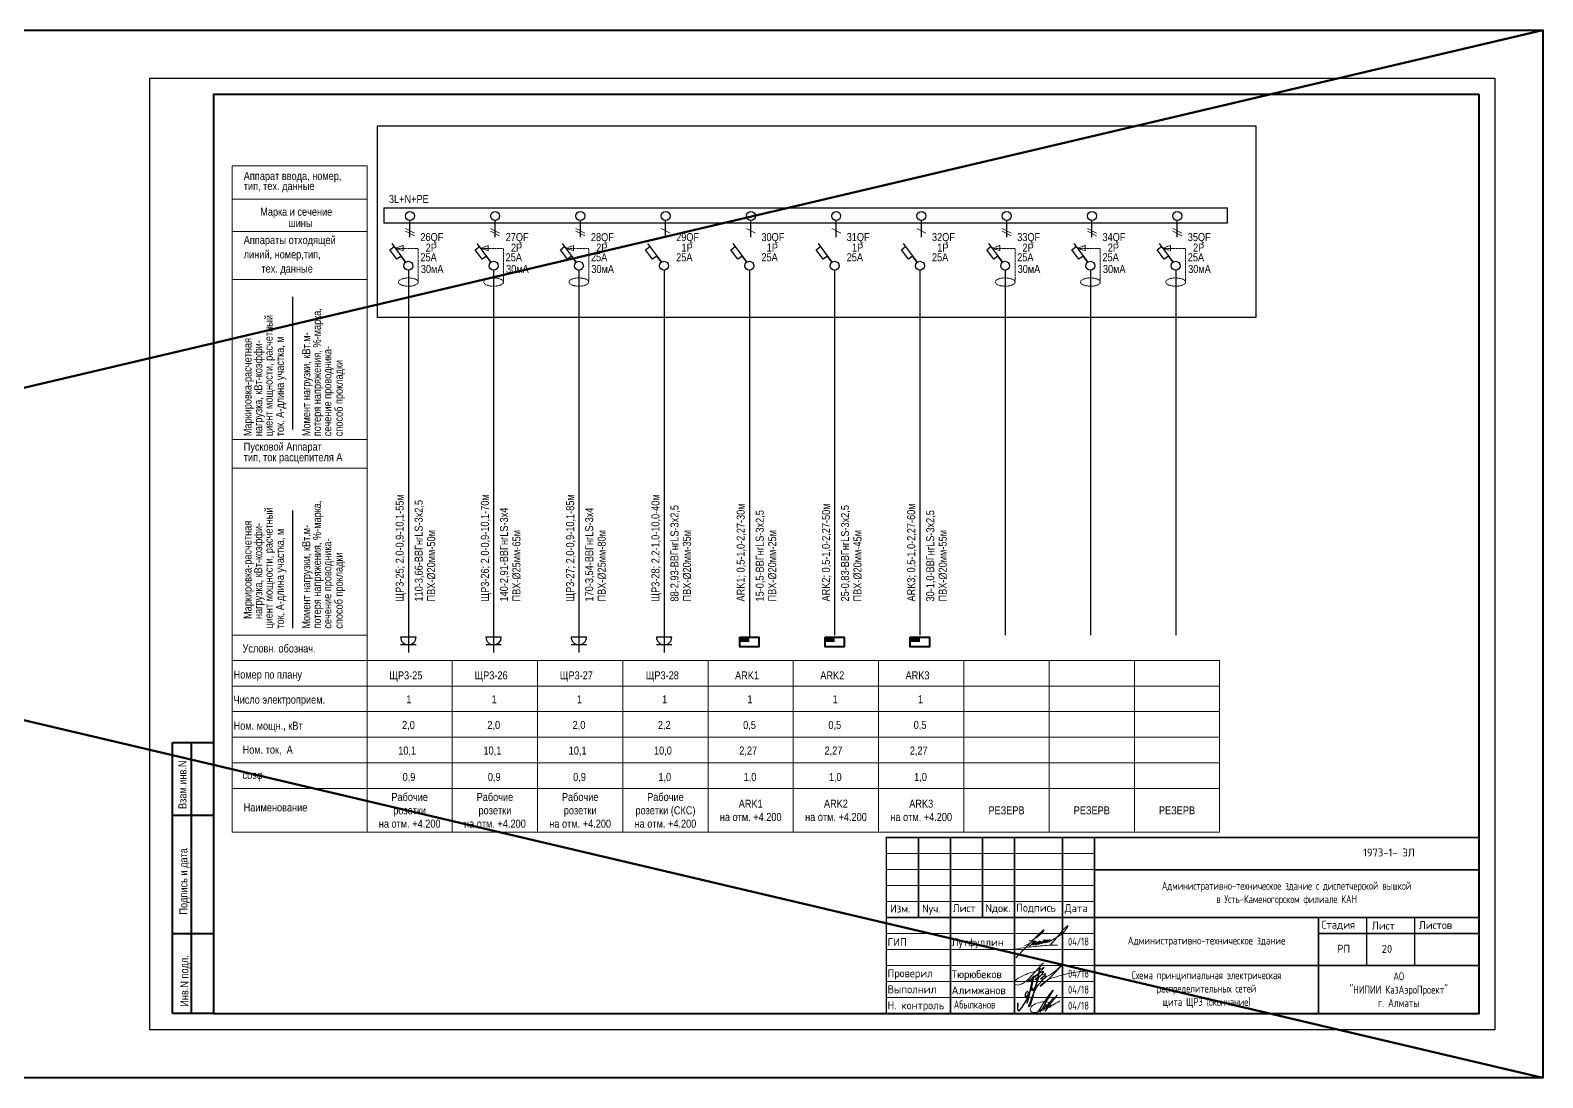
# Model space of a CAD drawing. Header units: metres. Extents: x 3659 to 143627, y -64119 to 51337.
# Drawn here: x 96389 to 143627, y 14187 to 46887 of the extents above; entities that cross this region are included whole.
import ezdxf
from ezdxf.enums import TextEntityAlignment as Align

# ---------------------------------------------------------------- set-up
doc = ezdxf.new("R2010")
doc.units = ezdxf.units.M
doc.linetypes.add('CENTER2', pattern=[2.3, 2, -0.1, 0.1, -0.1])
doc.linetypes.add('DASHED2', pattern=[9.525, 6.35, -3.175])
for name, color, linetype, lineweight in [('1_Рамка_АР', 7, 'Continuous', 13), ('G-ANNO-TTLB', 7, 'Continuous', 9), ('Рамка', 7, 'Continuous', 40), ('ЭЛ', 250, 'Continuous', 50), ('ЭЛ-сила', 5, 'Continuous', 50), ('ЭЛ.ос', 7, 'Continuous', 30), ('ЭЛ.сети', 5, 'Continuous', 100), ('ЭОМ', 7, 'Continuous', 40)]:
    doc.layers.add(name, color=color, linetype=linetype, lineweight=lineweight)
doc.layers.add('SETKA', color=5, linetype='Continuous')
doc.layers.add('Text standart (rus)', color=7, linetype='Continuous')
doc.styles.add('GOST Common_7', font='', dxfattribs={"width": 0.8, "height": 2.5})
doc.styles.add('ISOCPEUR', font='isocpeur.ttf', dxfattribs={"width": 0.8, "height": 2.5})
doc.styles.get("Standard").update_dxf_attribs({"font": 'ARIALN.TTF'})
doc.styles.get('GOST Common_7').set_extended_font_data('GOST Common')

# ---------------------------------------------------------------- blocks, each defined once
blk = doc.blocks.new('A$C7BC16580')
at = {"color": 5, "lineweight": 0}
for points in [[(0, 0), (5.6, 5.75, -0.02166), (7.12, 7.19, -0.19716), (7.25, 7.24, -0.469539), (7.27, 7.11, -0.091839), (5.13, 5.11, -0.05798), (3.56, 4.36, -0.624403), (3.52, 4.39, -0.153174), (3.59, 4.48, -0.064986)], [(2.27, 3.11), (4.75, 4.37, -0.154866), (4.89, 4.39, -0.292827), (4.87, 4.29), (3.51, 2.94, -0.411587), (3.45, 2.94, -0.580346), (3.47, 3.01, -0.002677), (5.09, 4.18, -0.019361), (5.26, 4.29, -0.345388), (5.26, 4.21, -0.013245), (4.4, 3.3, 0.037418), (6.13, 4.35, 0.92971), (6.09, 4.36, -0.016709), (5.13, 3.27, 0.954384), (5.15, 3.25, 0.030217), (6.48, 4.3, -0.484269), (6.5, 4.23, -0.0371), (5.84, 3.47, 0.061745), (7.39, 4.58, 0.903836), (7.35, 4.63, 0.007464), (6.6, 3.7, 0.991792), (6.66, 3.68, 0.025261), (7.84, 4.63, 0.449152), (7.84, 4.67, 0.022262), (7.2, 3.9, 0.089693), (7.28, 3.92, 0.077771), (8.3, 4.67, 1.029358), (8.27, 4.69, 0.045434), (7.66, 3.92, 0.081016), (7.81, 3.94, 0.081016)], [(8.91, 4.18), (7.73, 4.12, -0.155702), (8.15, 4.43, -0.067082), (9.12, 4.57, -0.804067), (9.18, 4.4, -0.465495)]]:
    blk.add_lwpolyline(points, format="xyb", dxfattribs=at)
for centre, radius, start, end in [((28.29, -7.88), 22.02, 133.2628, 143.8822), ((7.68, 11.25), 6.61, 300.3031, 331.5166), ((13.67, 7.72), 0.63, 112.5581, 137.3842), ((13.46, 8.26), 0.0594, 15.6123, 121.977), ((13.3, 8.22), 0.216, 326.7487, 13.7387), ((6.23, 6.85), 3.32, 298.6379, 319.7145), ((-5.12, 31.82), 30.83, 295.2738, 301.5454), ((11.27, 1.89), 3.82, 131.8116, 147.4551), ((8.74, 4.72), 0.0226, 322.9154, 145.6207), ((-4.34, 17.08), 19.08, 314.1735, 321.0714), ((14.15, -93.03), 96.39, 95.5253, 99.1597), ((10.47, -38.41), 41.7, 95.7618, 97.7216), ((9.67, -27.12), 30.39, 87.7834, 96.3959), ((12.5, 35.44), 32.23, 263.6981, 267.0619)]:
    blk.add_arc(centre, radius, start, end, dxfattribs=at)
blk = doc.blocks.new('A$C1F835CD7')
at = {"color": 5, "lineweight": 20}
blk.add_lwpolyline([(0, 0), (-7.52, -8.07, -0.067402), (-10.53, -10.53, -0.074297), (-12.82, -11.51, -0.224721), (-14.97, -11.1, -0.534013), (-14.9, -9.54, -0.102678), (-11.12, -7.01, -0.032171), (-7.1, -5.22, 0.079), (0.39, -2.29, -0.047889), (-6.05, -8.73, -0.106221), (-8.02, -9.92, -0.25377), (-8.41, -9.76, -0.003646), (-7.08, -8.71, -0.066745), (-0.45, -4.62, -0.13618), (0.16, -4.46, -0.123156), (-4.29, -8.91, -0.149109), (-4.63, -8.94, -0.113062), (0.73, -5.7, -0.915781), (1.02, -6.05, 0.012056), (-1.26, -8.43, -0.564794), (-1.57, -8.37, -0.182122), (1.33, -6.88, -0.63015), (1.2, -7.12, 0.344907), (0.74, -7.62, 0.086497), (3.36, -6.27, 0.067149), (9.92, -0.63, -0.11777), (10.09, -0.55, -0.036841), (-1.24, -12.02, -0.923458), (-1.76, -11.92, -0.097525), (4.1, -8.03, -0.018156), (12.33, -5.82, -0.050903), (21.82, -4.34, -2.128868)], format="xyb", dxfattribs=at)
blk = doc.blocks.new('A$C04171E6A')
at = {"color": 5, "lineweight": 0}
for points in [[(0, 0, -0.0428435), (2563, 3824, -1.074521), (2599, 3802, 0.001081), (590, 429, -0.6383218), (726, 627, 0.1974927), (1232, 878, 0.3067655), (1217, 1121, -0.3396131), (1303, 1500, -0.119769), (1556, 1661, -0.3900384), (1552, 1411, -0.1665937), (543, 798, -0.1710583), (469, 818, -1.587545), (497, 834, 0.1769981), (601, 656, -0.6540487), (564, 466, -0.269144), (564, 574, -0.3664107)], [(2609, 2595, -0.0002221), (1737, 1479, 0.0388019), (1532, 1125, 0.8811967), (1595, 1081, 0.0359135), (1642, 1134, 0.034344), (3251, 3056, 0.7722729), (3221, 3073, 0.0234412), (1399, 548, -1.1192277), (1353, 548, -0.1571396), (1415, 706, -1.6000235)], [(2000, 1161), (2050, 1150, 0.1199822), (2212, 1334, 0.3620661), (2145, 1729, 0.1810689), (1580, 2007, 0.100436), (636, 1957, 0.0751561), (-420, 1557, 0.173142), (-957, 886, 0.2978333), (-774, 463, 0.1873849), (-88, 380, 0.0582409), (1425, 955, 0.0257587), (3593, 2118, -0.0006612), (3671, 2163, -0.0006612)]]:
    blk.add_lwpolyline(points, format="xyb", dxfattribs=at)
blk = doc.blocks.new('Казарма_1_Рамка_АР')
for p, q in [((682893, 323993), (689393, 323993)), ((682893, 323493), (701393, 323493)), ((682893, 322993), (689393, 322993)), ((682893, 322493), (689393, 322493)), ((682893, 321993), (701393, 321993)), ((682893, 321493), (689393, 321493)), ((682893, 320993), (689393, 320993)), ((682893, 320493), (701393, 320493)), ((682893, 319993), (689393, 319993)), ((682893, 319493), (689393, 319493))]:
    blk.add_line(p, q)
at = {"const_width": 50}
for points in [[(701393, 324493), (682893, 324493), (682893, 318993)], [(683893, 321993), (683893, 324493)], [(684893, 318993), (684893, 324493)], [(685893, 321993), (685893, 324493)], [(686893, 318993), (686893, 324493)], [(688393, 318993), (688393, 324493)], [(689393, 318993), (689393, 324493)], [(689393, 323479), (701393, 323479)], [(682893, 321993), (689393, 321993)], [(689393, 321993), (701393, 321993)], [(701393, 321993), (699393, 321993), (697893, 321993), (696393, 321993), (696393, 318993)], [(697893, 321993), (697893, 320493)], [(699393, 321993), (699393, 320493)], [(696393, 321493), (701393, 321493)], [(689393, 320493), (701393, 320493)]]:
    blk.add_lwpolyline(points, dxfattribs=at)
blk.add_lwpolyline([(696393, 321493), (701393, 321493)])
at = {"color": 5, "linetype": 'ByBlock', "lineweight": 25}
blk.add_lwpolyline([(687007, 319230), (687010, 319256), (687009, 319299), (687003, 319319), (686986, 319292), (686986, 319243), (686986, 319176), (686990, 319134), (686999, 319107), (687022, 319083), (687048, 319093), (687084, 319129), (687139, 319194), (687208, 319309), (687265, 319411), (687320, 319527), (687401, 319723), (687434, 319831), (687466, 319967), (687484, 320102), (687484, 320173), (687448, 320072), (687426, 319957), (687397, 319819), (687372, 319688), (687349, 319567), (687317, 319444), (687279, 319332), (687291, 319324), (687315, 319388), (687333, 319486), (687340, 319571), (687334, 319639), (687319, 319663), (687301, 319684), (687277, 319679), (687245, 319641), (687233, 319591), (687230, 319551), (687230, 319515), (687240, 319501), (687262, 319508), (687305, 319558), (687346, 319616), (687395, 319698), (687437, 319797), (687442, 319796), (687447, 319785), (687447, 319777), (687447, 319763), (687445, 319744), (687445, 319730), (687453, 319715), (687461, 319714), (687475, 319726), (687496, 319744), (687546, 319835), (687606, 319976), (687624, 320040), (687641, 320103), (687658, 320205), (687674, 320316), (687677, 320390), (687684, 320508), (687693, 320515), (687691, 320481), (687675, 320390), (687631, 320216), (687600, 320054), (687560, 319889), (687522, 319756), (687493, 319641), (687469, 319531), (687440, 319425), (687406, 319316), (687384, 319247), (687373, 319224), (687363, 319214), (687351, 319205), (687346, 319213), (687342, 319229), (687346, 319254), (687373, 319305), (687417, 319425), (687457, 319540), (687515, 319681), (687595, 319834), (687649, 319901), (687724, 319985), (687804, 320083), (687886, 320154)], dxfattribs=at)
at = {"color": 150, "lineweight": 30, "xscale": 120, "yscale": 120, "zscale": 120}
blk.add_blockref('A$C7BC16580', (686940, 320738), dxfattribs=at)
at = {"color": 1, "lineweight": 30, "xscale": 60.00000000000001, "yscale": 60.00000000000001, "zscale": 60.00000000000001}
blk.add_blockref('A$C1F835CD7', (687803, 320582), dxfattribs=at)
at = {"color": 5, "linetype": 'ByBlock', "lineweight": 25, "xscale": 0.2, "yscale": 0.2, "zscale": 0.2}
blk.add_blockref('A$C04171E6A', (687578, 318958), dxfattribs=at)
at = {"layer": 'G-ANNO-TTLB', "style": 'GOST Common_7'}
for s, p in [('1973-1- ЭЛ', (698590, 324024)), ('РП', (697175, 321017))]:
    blk.add_text(s, height=250, dxfattribs=at).set_placement(p, align=Align.MIDDLE_CENTER)
for s, p in [('Изм.', (683009, 322149)), ('Nуч.', (684010, 322149)), ('Лист', (684967, 322162)), ('Nдок.', (685988, 322162)), ('Подпись', (686949, 322176)), ('Дата', (688464, 322162)), ('Стадия', (696477, 321645)), ('Лист', (698056, 321619)), ('Листов', (699525, 321633)), ('ГИП ', (682932, 321100)), ('Лутфуллин', (684932, 321100)), ('Проверил ', (682931, 320129)), ('Тюрюбеков', (684932, 320100)), ('Выполнил', (682931, 319629)), ('Алимжанов', (684932, 319600)), ('Н. контроль', (682931, 319129))]:
    blk.add_text(s, height=250, dxfattribs=at).set_placement(p)
at = {"layer": 'G-ANNO-TTLB', "char_height": 250, "attachment_point": 5}
for s, insert, width, style in [('Административно-техническое здание с диспетчерской вышкой\\Pв Усть-Каменогорском филиале КАН', (695393, 322743), 12000, 'GOST Common_7'), ('04/18', (688893, 321243), 1000, 'GOST Common_7'), ('{\\fISOCPEUR|b0|i0|c204|p34;Административно-техническое здание}', (692893, 321243), 7000, 'GOST Common_7'), ('04/18', (688893, 320243), 1000, 'GOST Common_7'), ('АО\\P"НИПИИ КазАэроПроект"\\Pг. Алматы  ', (698893, 319743), 5000, 'ISOCPEUR'), ('04/18', (688893, 319743), 1000, 'GOST Common_7'), ('04/18', (688893, 319243), 1000, 'GOST Common_7')]:
    blk.add_mtext(s, dxfattribs=dict(at, insert=insert, width=width, style=style))
at = {"layer": 'G-ANNO-TTLB'}
note = blk.add_mtext_dynamic_manual_height_columns('\\pi1;{\\C0;Абылканов\\P}', width=16.9, gutter_width=6.25, heights=[8.34, 0], dxfattribs=dict(at, insert=(684976, 319403), char_height=250, attachment_point=1, style='GOST Common_7'))
for column, words in zip(note.columns.linked_columns, ['\\pi21.545;{\\C0; }']):
    column.text = words
blk = doc.blocks.new('stug')
at = {"layer": 'Рамка'}
for p, q in [((18549, -29192), (18549, -20727)), ((18549, -20727), (19849, -20727)), ((19149, -29192), (19149, -20727)), ((18549, -22992), (19849, -22992)), ((18549, -26692), (19849, -26692)), ((19849, -29192), (18549, -29192))]:
    blk.add_line(p, q, dxfattribs=at)
at = {"layer": 'Рамка', "lineweight": 25}
blk.add_line((19849, -23692), (19849, -29192), dxfattribs=at)
at = {"layer": 'Text standart (rus)', "color": 7, "lineweight": 25}
for s, p in [('Взам.инв.N', (18990, -22803)), ('Подпись и дата', (19020, -26101)), ('Инв.N подл.', (19050, -28977))]:
    blk.add_text(s, height=250, rotation=90, dxfattribs=at).set_placement(p)

msp = doc.modelspace()

# ---------------------------------------------------------------- hatches: boundary and pattern name
at = {"layer": 'ЭОМ', "ltscale": 100}
h = msp.add_hatch(color=256, dxfattribs=at)
h.dxf.hatch_style = 1
h.paths.add_polyline_path([(118548.3679, 27943.6944), (118548.3679, 27793.6944), (118848.3679, 27793.6944), (118848.3679, 27943.6944)])
h = msp.add_hatch(color=256, dxfattribs=at)
h.dxf.hatch_style = 1
h.paths.add_polyline_path([(121211.1491, 27943.6944), (121211.1491, 27793.6944), (121511.1491, 27793.6944), (121511.1491, 27943.6944)])
h = msp.add_hatch(color=256, dxfattribs=at)
h.dxf.hatch_style = 1
h.paths.add_polyline_path([(123873.9302, 27943.6944), (123873.9302, 27793.6944), (124173.9302, 27793.6944), (124173.9302, 27943.6944)])

# ---------------------------------------------------------------- linework, layer by layer
at = {"color": 7, "linetype": 'ByBlock', "lineweight": 20, "ltscale": 0.2}
msp.add_line((102126.6062, 16187.3008), (112585.8183, 16187.3008), dxfattribs=at)
at = {"color": 1, "lineweight": 40}
msp.add_lwpolyline([(4626.6062, 46887.3008), (143626.6062, 46887.3008), (143626.6062, 14187.3008), (4626.6062, 14187.3008)], close=True, dxfattribs=at)
at = {"layer": 'Text standart (rus)'}
msp.add_lwpolyline([(142126.6062, 45387.3008), (142126.6062, 15687.3008), (100126.6062, 15687.3008), (100126.6062, 45387.3008)], close=True, dxfattribs=at)
at = {"layer": 'Text standart (rus)', "linetype": 'CENTER2', "ltscale": 30}
msp.add_lwpolyline([(107229.568, 43907.5787), (134661.3281, 43907.5787), (134661.3281, 37924.8179), (107229.568, 37924.8179)], close=True, dxfattribs=at)
at = {"layer": 'Рамка'}
msp.add_lwpolyline([(141626.6062, 44887.3008), (141626.6062, 16187.3008), (102126.6062, 16187.3008), (102126.6062, 44887.3008)], close=True, dxfattribs=at)
at = {"layer": 'ЭЛ', "color": 0, "lineweight": 15}
for p, q in [((102126.6062, 16187.3008), (105760.5939, 16187.3008)), ((109126.5038, 16187.3008), (112760.4915, 16187.3008))]:
    msp.add_line(p, q, dxfattribs=at)
at = {"layer": 'ЭЛ-сила', "color": 0, "lineweight": 30}
for p, q in [((108437.2433, 27943.6944), (107957.2433, 27943.6944)), ((108197.2433, 28006.0044), (108197.2433, 27463.6944)), ((111100.0244, 27943.6944), (110620.0244, 27943.6944)), ((110860.0244, 28006.0044), (110860.0244, 27463.6944)), ((113762.8056, 27943.6944), (113282.8056, 27943.6944)), ((113522.8056, 28006.0044), (113522.8056, 27463.6944)), ((116425.5867, 27943.6944), (115945.5867, 27943.6944)), ((116185.5867, 28006.0044), (116185.5867, 27463.6944)), ((108437.2433, 27703.6944), (107957.2433, 27703.6944)), ((111100.0244, 27703.6944), (110620.0244, 27703.6944)), ((113762.8056, 27703.6944), (113282.8056, 27703.6944)), ((116425.5867, 27703.6944), (115945.5867, 27703.6944))]:
    msp.add_line(p, q, dxfattribs=at)
for centre in [(108197.2433, 27943.6944), (110860.0244, 27943.6944), (113522.8056, 27943.6944), (116185.5867, 27943.6944)]:
    msp.add_arc(centre, 240, 180, 0, dxfattribs=at)
at = {"layer": 'ЭЛ.ос', "color": 7, "lineweight": 15}
for p, q in [((102698.2219, 42655.1037), (102698.2219, 21850.6097)), ((102698.2219, 42655.1037), (106907.2815, 42655.1037)), ((106907.2815, 42655.1037), (106907.2815, 21850.6097)), ((102698.2219, 41614.0275), (106907.2815, 41614.0275)), ((106907.2815, 40609.54), (102698.2219, 40609.54)), ((102698.2219, 39104.9515), (106907.2815, 39104.9515)), ((102698.2219, 34107.51), (106907.2815, 34107.51)), ((106907.2815, 33218.916), (102698.2219, 33218.916)), ((102698.2219, 27998.2971), (106907.2815, 27998.2971)), ((133535.093, 27215.4955), (102698.2219, 27215.4955)), ((109570.0627, 27215.4955), (109570.0627, 21850.6097)), ((112232.8438, 27215.4955), (112232.8438, 21850.6097)), ((114895.625, 27215.4955), (114895.625, 21850.6097)), ((117558.4061, 27215.4955), (117558.4061, 21850.6097)), ((120221.1873, 27215.4955), (120221.1873, 21850.6097)), ((122883.9684, 27215.4955), (122883.9684, 21850.6097)), ((125546.7496, 27215.4955), (125546.7496, 21850.6097)), ((128209.5307, 27215.4955), (128209.5307, 21850.6097)), ((130872.3119, 27215.4955), (130872.3119, 21850.6097)), ((133535.093, 27215.4955), (133535.093, 21850.6097)), ((133535.093, 26415.4955), (102698.2219, 26415.4955)), ((133535.093, 25615.4955), (102698.2219, 25615.4955)), ((133535.093, 24815.4955), (102698.2219, 24815.4955)), ((133535.093, 24015.4955), (102698.2219, 24015.4955)), ((133535.093, 23215.4955), (102698.2219, 23215.4955)), ((133535.093, 21850.6097), (102698.2219, 21850.6097))]:
    msp.add_line(p, q, dxfattribs=at)
at = {"layer": 'ЭЛ.ос', "color": 7, "lineweight": 15, "ltscale": 0.5}
for p, q in [((108105.1507, 40698.6868), (108385.784, 40552.8374)), ((110767.9318, 40698.6868), (111048.5652, 40552.8374)), ((113430.713, 40698.6868), (113711.3463, 40552.8374)), ((116093.4941, 40698.6868), (116374.1275, 40552.8374)), ((118756.2753, 40698.6868), (119036.9087, 40552.8374)), ((121419.0565, 40698.6868), (121699.6898, 40552.8374)), ((124081.8376, 40698.6868), (124362.471, 40552.8374)), ((126744.6188, 40698.6868), (127025.2521, 40552.8374)), ((129407.3999, 40698.6868), (129688.0333, 40552.8374)), ((132070.1811, 40698.6868), (132350.8144, 40552.8374)), ((108105.1507, 40612.3223), (108385.784, 40466.473)), ((110767.9318, 40612.3223), (111048.5652, 40466.473)), ((113430.713, 40612.3223), (113711.3463, 40466.473)), ((126744.6188, 40612.3223), (127025.2521, 40466.473)), ((129407.3999, 40612.3223), (129688.0333, 40466.473)), ((132070.1811, 40612.3223), (132350.8144, 40466.473)), ((107971.1192, 39839.0693), (107839.0501, 39741.6283)), ((110633.9004, 39839.0693), (110501.8313, 39741.6283)), ((113296.6815, 39839.0693), (113164.6124, 39741.6283)), ((115959.4627, 39839.0693), (115827.3936, 39741.6283)), ((118622.2439, 39839.0693), (118490.1748, 39741.6283)), ((121285.025, 39839.0693), (121152.9559, 39741.6283)), ((123947.8062, 39839.0693), (123815.7371, 39741.6283)), ((126610.5873, 39839.0693), (126478.5182, 39741.6283)), ((129273.3685, 39839.0693), (129141.2994, 39741.6283)), ((131936.1496, 39839.0693), (131804.0805, 39741.6283))]:
    msp.add_line(p, q, dxfattribs=at)
at = {"layer": 'ЭЛ.ос', "color": 7}
for p, q in [((104582.9353, 38566.9978), (104582.9353, 34423.2728)), ((104582.9353, 31898.1184), (104582.9353, 28217.1197))]:
    msp.add_line(p, q, dxfattribs=at)
at = {"layer": 'ЭЛ.ос', "color": 7, "ltscale": 0.5}
for points in [[(107432.7083, 41347.6203), (107432.7083, 40868.0853)], [(107432.7083, 41347.6203), (133768.4538, 41347.6203), (133768.4538, 40868.0853), (107432.7083, 40868.0853)]]:
    msp.add_lwpolyline(points, dxfattribs=at)
at = {"layer": 'ЭЛ.ос', "color": 7, "ltscale": 10}
for points in [[(108245.4674, 40432.7665), (108245.4674, 40950.7125)], [(110908.2485, 40432.7665), (110908.2485, 40950.7125)], [(113571.0297, 40432.7665), (113571.0297, 40950.7125)], [(116233.8108, 40432.7665), (116233.8108, 40950.7125)], [(118896.592, 40432.7665), (118896.592, 40950.7125)], [(121559.3731, 40432.7665), (121559.3731, 40950.7125)], [(124222.1543, 40432.7665), (124222.1543, 40950.7125)], [(126884.9354, 40432.7665), (126884.9354, 40950.7125)], [(129547.7166, 40432.7665), (129547.7166, 40950.7125)], [(132210.4978, 40432.7665), (132210.4978, 40950.7125)], [(107678.7101, 40233.764), (108113.8502, 39646.4106)], [(110341.4913, 40233.764), (110776.6314, 39646.4106)], [(113004.2724, 40233.764), (113439.4125, 39646.4106)], [(115667.0536, 40233.764), (116102.1937, 39646.4106)], [(118329.8348, 40233.764), (118764.9748, 39646.4106)], [(120992.6159, 40233.764), (121427.756, 39646.4106)], [(123655.3971, 40233.764), (124090.5371, 39646.4106)], [(126318.1782, 40233.764), (126753.3183, 39646.4106)], [(128980.9594, 40233.764), (129416.0994, 39646.4106)], [(131643.7405, 40233.764), (132078.8806, 39646.4106)], [(108113.8502, 39646.4106), (107971.4992, 39839.3497), (107839.0501, 39741.6283), (107620.6429, 40036.435), (107752.5196, 40134.1357)], [(110776.6314, 39646.4106), (110634.2804, 39839.3497), (110501.8313, 39741.6283), (110283.4241, 40036.435), (110415.3008, 40134.1357)], [(113439.4125, 39646.4106), (113297.0615, 39839.3497), (113164.6124, 39741.6283), (112946.2053, 40036.435), (113078.082, 40134.1357)], [(116102.1937, 39646.4106), (115959.8427, 39839.3497), (115827.3936, 39741.6283), (115608.9864, 40036.435), (115740.8631, 40134.1357)], [(118764.9748, 39646.4106), (118622.6238, 39839.3497), (118490.1748, 39741.6283), (118271.7676, 40036.435), (118403.6443, 40134.1357)], [(121427.756, 39646.4106), (121285.405, 39839.3497), (121152.9559, 39741.6283), (120934.5487, 40036.435), (121066.4254, 40134.1357)], [(124090.5371, 39646.4106), (123948.1861, 39839.3497), (123815.7371, 39741.6283), (123597.3299, 40036.435), (123729.2066, 40134.1357)], [(126753.3183, 39646.4106), (126610.9673, 39839.3497), (126478.5182, 39741.6283), (126260.111, 40036.435), (126391.9877, 40134.1357)], [(129416.0994, 39646.4106), (129273.7484, 39839.3497), (129141.2994, 39741.6283), (128922.8922, 40036.435), (129054.7689, 40134.1357)], [(132078.8806, 39646.4106), (131936.5296, 39839.3497), (131804.0805, 39741.6283), (131585.6733, 40036.435), (131717.55, 40134.1357)], [(108197.2433, 39393.7568), (108197.2433, 28003.1372)], [(110860.0244, 39393.7568), (110860.0244, 28003.1372)], [(113522.8056, 39393.7568), (113522.8056, 28003.1372)], [(116185.5867, 39393.7568), (116185.5867, 28003.1372)], [(118848.3679, 39393.7568), (118848.3679, 27943.6944)], [(121511.1491, 39393.7568), (121511.1491, 28003.1372)], [(124173.9302, 39393.7568), (124173.9302, 28003.1372)], [(126836.7114, 39393.7568), (126836.7114, 28003.1372)], [(129499.4925, 39393.7568), (129499.4925, 28003.1372)], [(132162.2737, 39393.7568), (132162.2737, 28003.1372)]]:
    msp.add_lwpolyline(points, dxfattribs=at)
at = {"layer": 'ЭЛ.ос', "linetype": 'DASHED2', "lineweight": 13, "ltscale": 5}
for points in [[(108505.2131, 39026.7369), (108505.2131, 40078.2363), (107793.9327, 40078.2363), (108030.6975, 40172.8857), (108030.6975, 40006.568), (107793.9327, 40078.2363)], [(111167.9943, 39026.7369), (111167.9943, 40078.2363), (110456.7138, 40078.2363), (110693.4787, 40172.8857), (110693.4787, 40006.568), (110456.7138, 40078.2363)], [(113830.7754, 39026.7369), (113830.7754, 40078.2363), (113119.495, 40078.2363), (113356.2598, 40172.8857), (113356.2598, 40006.568), (113119.495, 40078.2363)], [(127144.6812, 39026.7369), (127144.6812, 40078.2363), (126433.4007, 40078.2363), (126670.1656, 40172.8857), (126670.1656, 40006.568), (126433.4007, 40078.2363)], [(129807.4624, 39026.7369), (129807.4624, 40078.2363), (129096.1819, 40078.2363), (129332.9468, 40172.8857), (129332.9468, 40006.568), (129096.1819, 40078.2363)], [(132470.2435, 39026.7369), (132470.2435, 40078.2363), (131758.9631, 40078.2363), (131995.7279, 40172.8857), (131995.7279, 40006.568), (131758.9631, 40078.2363)]]:
    msp.add_lwpolyline(points, dxfattribs=at)
at = {"layer": 'ЭЛ.ос', "color": 7, "ltscale": 0.5}
for centre in [(108245.4674, 41090.8021), (110908.2485, 41090.8021), (113571.0297, 41090.8021), (116233.8108, 41090.8021), (118896.592, 41090.8021), (121559.3731, 41090.8021), (124222.1543, 41090.8021), (126884.9354, 41090.8021), (129547.7166, 41090.8021), (132210.4978, 41090.8021), (108197.2433, 39533.8464), (110860.0244, 39533.8464), (113522.8056, 39533.8464), (116185.5867, 39533.8464), (118848.3679, 39533.8464), (121511.1491, 39533.8464), (124173.9302, 39533.8464), (126836.7114, 39533.8464), (129499.4925, 39533.8464), (132162.2737, 39533.8464)]:
    msp.add_circle(centre, 140.0896, dxfattribs=at)
at = {"layer": 'ЭЛ.ос', "linetype": 'DASHED2', "lineweight": 13, "ltscale": 5, "extrusion": (0, 0, -1)}
for centre in [(108197.2433, 39026.7369), (110860.0244, 39026.7369), (113522.8056, 39026.7369), (126836.7114, 39026.7369), (129499.4925, 39026.7369), (132162.2737, 39026.7369)]:
    msp.add_ellipse(centre, major_axis=(307.9698, 0), ratio=0.4195688025, dxfattribs=at)
at = {"layer": 'ЭЛ.сети'}
for p, q in [((4626.6062, 46887.3008), (143626.6062, 14187.3008)), ((143626.6062, 46887.3008), (4626.6062, 14187.3008))]:
    msp.add_line(p, q, dxfattribs=at)
at = {"layer": 'ЭОМ', "ltscale": 100}
for points in [[(118548.3679, 27943.6944), (119148.3679, 27943.6944), (119148.3679, 27643.6944), (118548.3679, 27643.6944)], [(121211.1491, 27943.6944), (121811.1491, 27943.6944), (121811.1491, 27643.6944), (121211.1491, 27643.6944)], [(123873.9302, 27943.6944), (124473.9302, 27943.6944), (124473.9302, 27643.6944), (123873.9302, 27643.6944)]]:
    msp.add_lwpolyline(points, close=True, dxfattribs=at)

# ---------------------------------------------------------------- block references
at = {"layer": '1_Рамка_АР'}
msp.add_blockref('Казарма_1_Рамка_АР', (-559766.5278, -302805.4932), dxfattribs=at)
at = {"layer": 'Text standart (rus)'}
msp.add_blockref('stug', (82277.8277, 45379.6412), dxfattribs=at)

# ---------------------------------------------------------------- texts
at = {"layer": 'G-ANNO-TTLB', "style": 'GOST Common_7'}
msp.add_text('20', height=250, dxfattribs=at).set_placement((138598.0276, 18086.4531))
at = {"layer": 'G-ANNO-TTLB', "insert": (133126.6062, 16937.3008), "char_height": 250, "width": 7000, "attachment_point": 5, "style": 'GOST Common_7'}
msp.add_mtext('Схема принципиальная электрическая распределительных сетей \\Pщита ЩР3 (окончание)', dxfattribs=at)
at = {"layer": 'SETKA', "color": 7, "linetype": 'ByBlock', "lineweight": 25, "char_height": 250, "width": 2662.781155, "attachment_point": 5}
for insert in [(126878.1402, 22533.0526), (129540.9213, 22533.0526), (132203.7025, 22533.0526)]:
    msp.add_mtext('РЕЗЕРВ', dxfattribs=dict(at, insert=insert))
at = {"layer": 'Text standart (rus)', "lineweight": 15}
for s, p in [('Аппарат ввода, номер,', (103056.6407, 42214.0749)), ('тип, тех. данные', (103056.6407, 41899.9615)), ('Марка и сечение', (103571.7408, 41096.7847)), ('Аппараты отходящей', (103056.6407, 40214.4106)), ('линий, номер,тип, ', (103056.6407, 39766.4679)), ('тех. данные', (103609.1971, 39321.0841)), ('Пусковой Аппарат', (103056.6407, 33763.3366)), ('тип, ток расцепителя А', (103056.6407, 33432.0813))]:
    msp.add_text(s, height=250, dxfattribs=at).set_placement(p)
at = {"layer": 'Text standart (rus)'}
for s, p in [('3L+N+PE', (107590.0327, 41493.8948)), ('шины', (104449.5106, 40743.2692)), ('26QF', (108574.0382, 40306.0943)), ('2Р', (108739.1708, 39977.507)), ('27QF', (111236.8193, 40306.0943)), ('2Р', (111401.9519, 39977.507)), ('28QF', (113899.6005, 40306.0943)), ('2Р', (114064.7331, 39977.507)), ('29QF', (116562.3816, 40306.0943)), ('1Р', (116727.5143, 39977.507)), ('30QF', (119225.1628, 40306.0943)), ('1Р', (119390.2954, 39977.507)), ('31QF', (121887.9439, 40306.0943)), ('1Р', (122053.0766, 39977.507)), ('32QF', (124550.7251, 40306.0943)), ('1Р', (124715.8577, 39977.507)), ('33QF', (127213.5063, 40306.0943)), ('2Р', (127378.6389, 39977.507)), ('34QF', (129876.2874, 40306.0943)), ('2Р', (130041.42, 39977.507)), ('35QF', (132539.0686, 40306.0943)), ('2Р', (132704.2012, 39977.507)), ('25A', (108573.9001, 39675.9264)), ('25A', (111236.6813, 39675.9264)), ('25A', (113899.4624, 39675.9264)), ('25A', (116562.2436, 39675.9264)), ('25A', (119225.0247, 39675.9264)), ('25A', (121887.8059, 39675.9264)), ('25A', (124550.587, 39675.9264)), ('25A', (127213.3682, 39675.9264)), ('25A', (129876.1494, 39675.9264)), ('25A', (132538.9305, 39675.9264)), ('30мA', (108587.5669, 39309.698)), ('30мA', (111250.348, 39309.698)), ('30мA', (113913.1292, 39309.698)), ('30мA', (127227.035, 39309.698)), ('30мA', (129889.8161, 39309.698)), ('30мA', (132552.5973, 39309.698)), ('Условн. обознач.', (103020.1321, 27463.5916)), ('Номер по плану', (102739.2729, 26648.8869)), ('Число электроприем.', (102739.2729, 25865.6821)), ('1', (108135.0765, 25875.8972)), ('1', (110797.8577, 25875.8972)), ('1', (113460.6388, 25875.8972)), ('1', (116123.42, 25875.8972)), ('1', (118786.2011, 25875.8972)), ('1', (121448.9823, 25875.8972)), ('1', (124111.7634, 25875.8972)), ('Ном. мощн., кВт', (102739.2729, 25051.0642)), ('2,0', (108002.9716, 25075.8972)), ('2,0', (110665.7528, 25075.8972)), ('2,0', (113328.5339, 25075.8972)), ('2,2', (115991.3151, 25075.8972)), ('0,5', (118654.0962, 25075.8972)), ('0,5', (121316.8774, 25075.8972)), ('0,5', (123979.6586, 25075.8972)), ('Ном. ток,  А', (103020.1321, 24304.1982)), ('10,1', (107882.0399, 24275.8972)), ('10,1', (110544.8211, 24275.8972)), ('10,1', (113207.6022, 24275.8972)), ('10,0', (115870.3834, 24275.8972)), ('2,27', (118533.1645, 24275.8972)), ('2,27', (121195.9457, 24275.8972)), ('2,27', (123858.7268, 24275.8972)), ('cosφ', (103020.1321, 23512.872)), ('0,9', (108018.5129, 23451.0642)), ('0,9', (110681.294, 23451.0642)), ('0,9', (113344.0752, 23451.0642)), ('1,0', (116006.8563, 23451.0642)), ('1,0', (118669.6375, 23451.0642)), ('1,0', (121332.4187, 23451.0642)), ('1,0', (123995.1998, 23451.0642)), ('Наименование', (103054.7711, 22501.6082))]:
    msp.add_text(s, height=250, dxfattribs=at).set_placement(p)
for s, p in [('циент мощности, расчетный', (103960.445, 34213.9242)), ('потеря напряжения, %%%-марка,', (105468.6387, 34213.9242)), ('Момент нагрузки, кВт.м-', (105134.2284, 34213.9242)), ('Маркировка-расчетная', (103300.3614, 34213.9242)), ('нагрузка, кВт-коэффи-', (103634.7717, 34213.9242)), ('ток, А-длина участка, м', (104313.1314, 34213.9242)), ('сечение проводника-', (105794.3121, 34213.9242)), ('способ прокладки', (106146.9984, 34213.9242)), ('потеря напряжения, %%%-марка,', (105468.6387, 28205.7596)), ('ЩР3-25; 2,0-0,9-10,1-55м', (108050.9514, 29054.2369)), ('110-3,66-ВВГнгLS-3х2,5', (108645.5146, 29054.2369)), ('ЩР3-26; 2,0-0,9-10,1-70м', (110713.7326, 29054.2369)), ('ЩР3-27; 2,0-0,9-10,1-85м', (113376.5137, 29054.2369)), ('ЩР3-28; 2,2-1,0-10,0-40м', (116039.2949, 29054.2369)), ('циент мощности, расчетный', (103960.445, 28205.7596)), ('140-2,91-ВВГнгLS-3х4', (111308.2957, 29054.2369)), ('170-3,54-ВВГнгLS-3х4', (113971.0769, 29054.2369)), ('88-2,93-ВВГнгLS-3х2,5', (116633.858, 29054.2369)), ('ARK1; 0,5-1,0-2,27-30м', (118702.0761, 29054.2369)), ('15-0,5-ВВГнгLS-3х2,5', (119296.6392, 29054.2369)), ('ARK2; 0,5-1,0-2,27-50м', (121364.8572, 29054.2369)), ('25-0,83-ВВГнгLS-3х2,5', (121959.4204, 29054.2369)), ('ARK3; 0,5-1,0-2,27-60м', (124027.6384, 29054.2369)), ('30-1,0-ВВГнгLS-3х2,5', (124622.2015, 29054.2369)), ('Маркировка-расчетная', (103300.3614, 28508.5811)), ('нагрузка, кВт-коэффи-', (103634.7717, 28508.5811)), ('ток, А-длина участка, м', (104313.1314, 28205.7596)), ('Момент нагрузки, кВт.м-', (105134.2284, 28205.7596)), ('ПВХ-Ø20мм-50м', (109034.6771, 29054.2369)), ('ПВХ-Ø25мм-65м', (111697.4583, 29054.2369)), ('ПВХ-Ø25мм-80м', (114360.2394, 29054.2369)), ('ПВХ-Ø20мм-35м', (117023.0206, 29054.2369)), ('ПВХ-Ø20мм-25м', (119685.8018, 29054.2369)), ('ПВХ-Ø20мм-45м', (122348.5829, 29054.2369)), ('ПВХ-Ø20мм-55м', (125011.3641, 29054.2369)), ('сечение проводника-', (105794.3121, 28205.7596)), ('способ прокладки', (106146.9984, 28205.7596))]:
    msp.add_text(s, height=250, rotation=90, dxfattribs=at).set_placement(p)
at = {"layer": 'Text standart (rus)', "linetype": 'ByBlock', "lineweight": 0, "ltscale": 100}
for s, p in [('ЩР3-25', (107603.13, 26624.044)), ('ЩР3-26', (110265.9111, 26624.044)), ('ЩР3-27', (112928.6923, 26624.044)), ('ЩР3-28', (115613.7703, 26624.044)), ('ARK1', (118400.9105, 26624.044)), ('ARK2', (121063.6916, 26624.044)), ('ARK3', (123726.4728, 26624.044))]:
    msp.add_text(s, height=250, dxfattribs=at).set_placement(p)
at = {"layer": 'Text standart (rus)', "char_height": 250, "width": 2662.781155, "attachment_point": 5}
for s, insert in [('Рабочие\\Pрозетки\\P{\\C7;на отм. +4.200}', (108238.6721, 22533.0526)), ('Рабочие\\Pрозетки\\P{\\C7;на отм. +4.200}', (110901.4532, 22533.0526)), ('Рабочие\\Pрозетки\\P{\\C7;на отм. +4.200}', (113564.2344, 22533.0526)), ('Рабочие\\Pрозетки (СКС)\\P{\\C7;на отм. +4.200}', (116227.0155, 22533.0526)), ('{\\C7;ARK1}\\P{\\C7;на отм. +4.200}', (118889.7967, 22533.0526)), ('{\\C7;ARK2}\\P{\\C7;на отм. +4.200}', (121552.5779, 22533.0526)), ('{\\C7;ARK3}\\P{\\C7;на отм. +4.200}', (124215.359, 22533.0526))]:
    msp.add_mtext(s, dxfattribs=dict(at, insert=insert))

doc.saveas('drawing.dxf')
